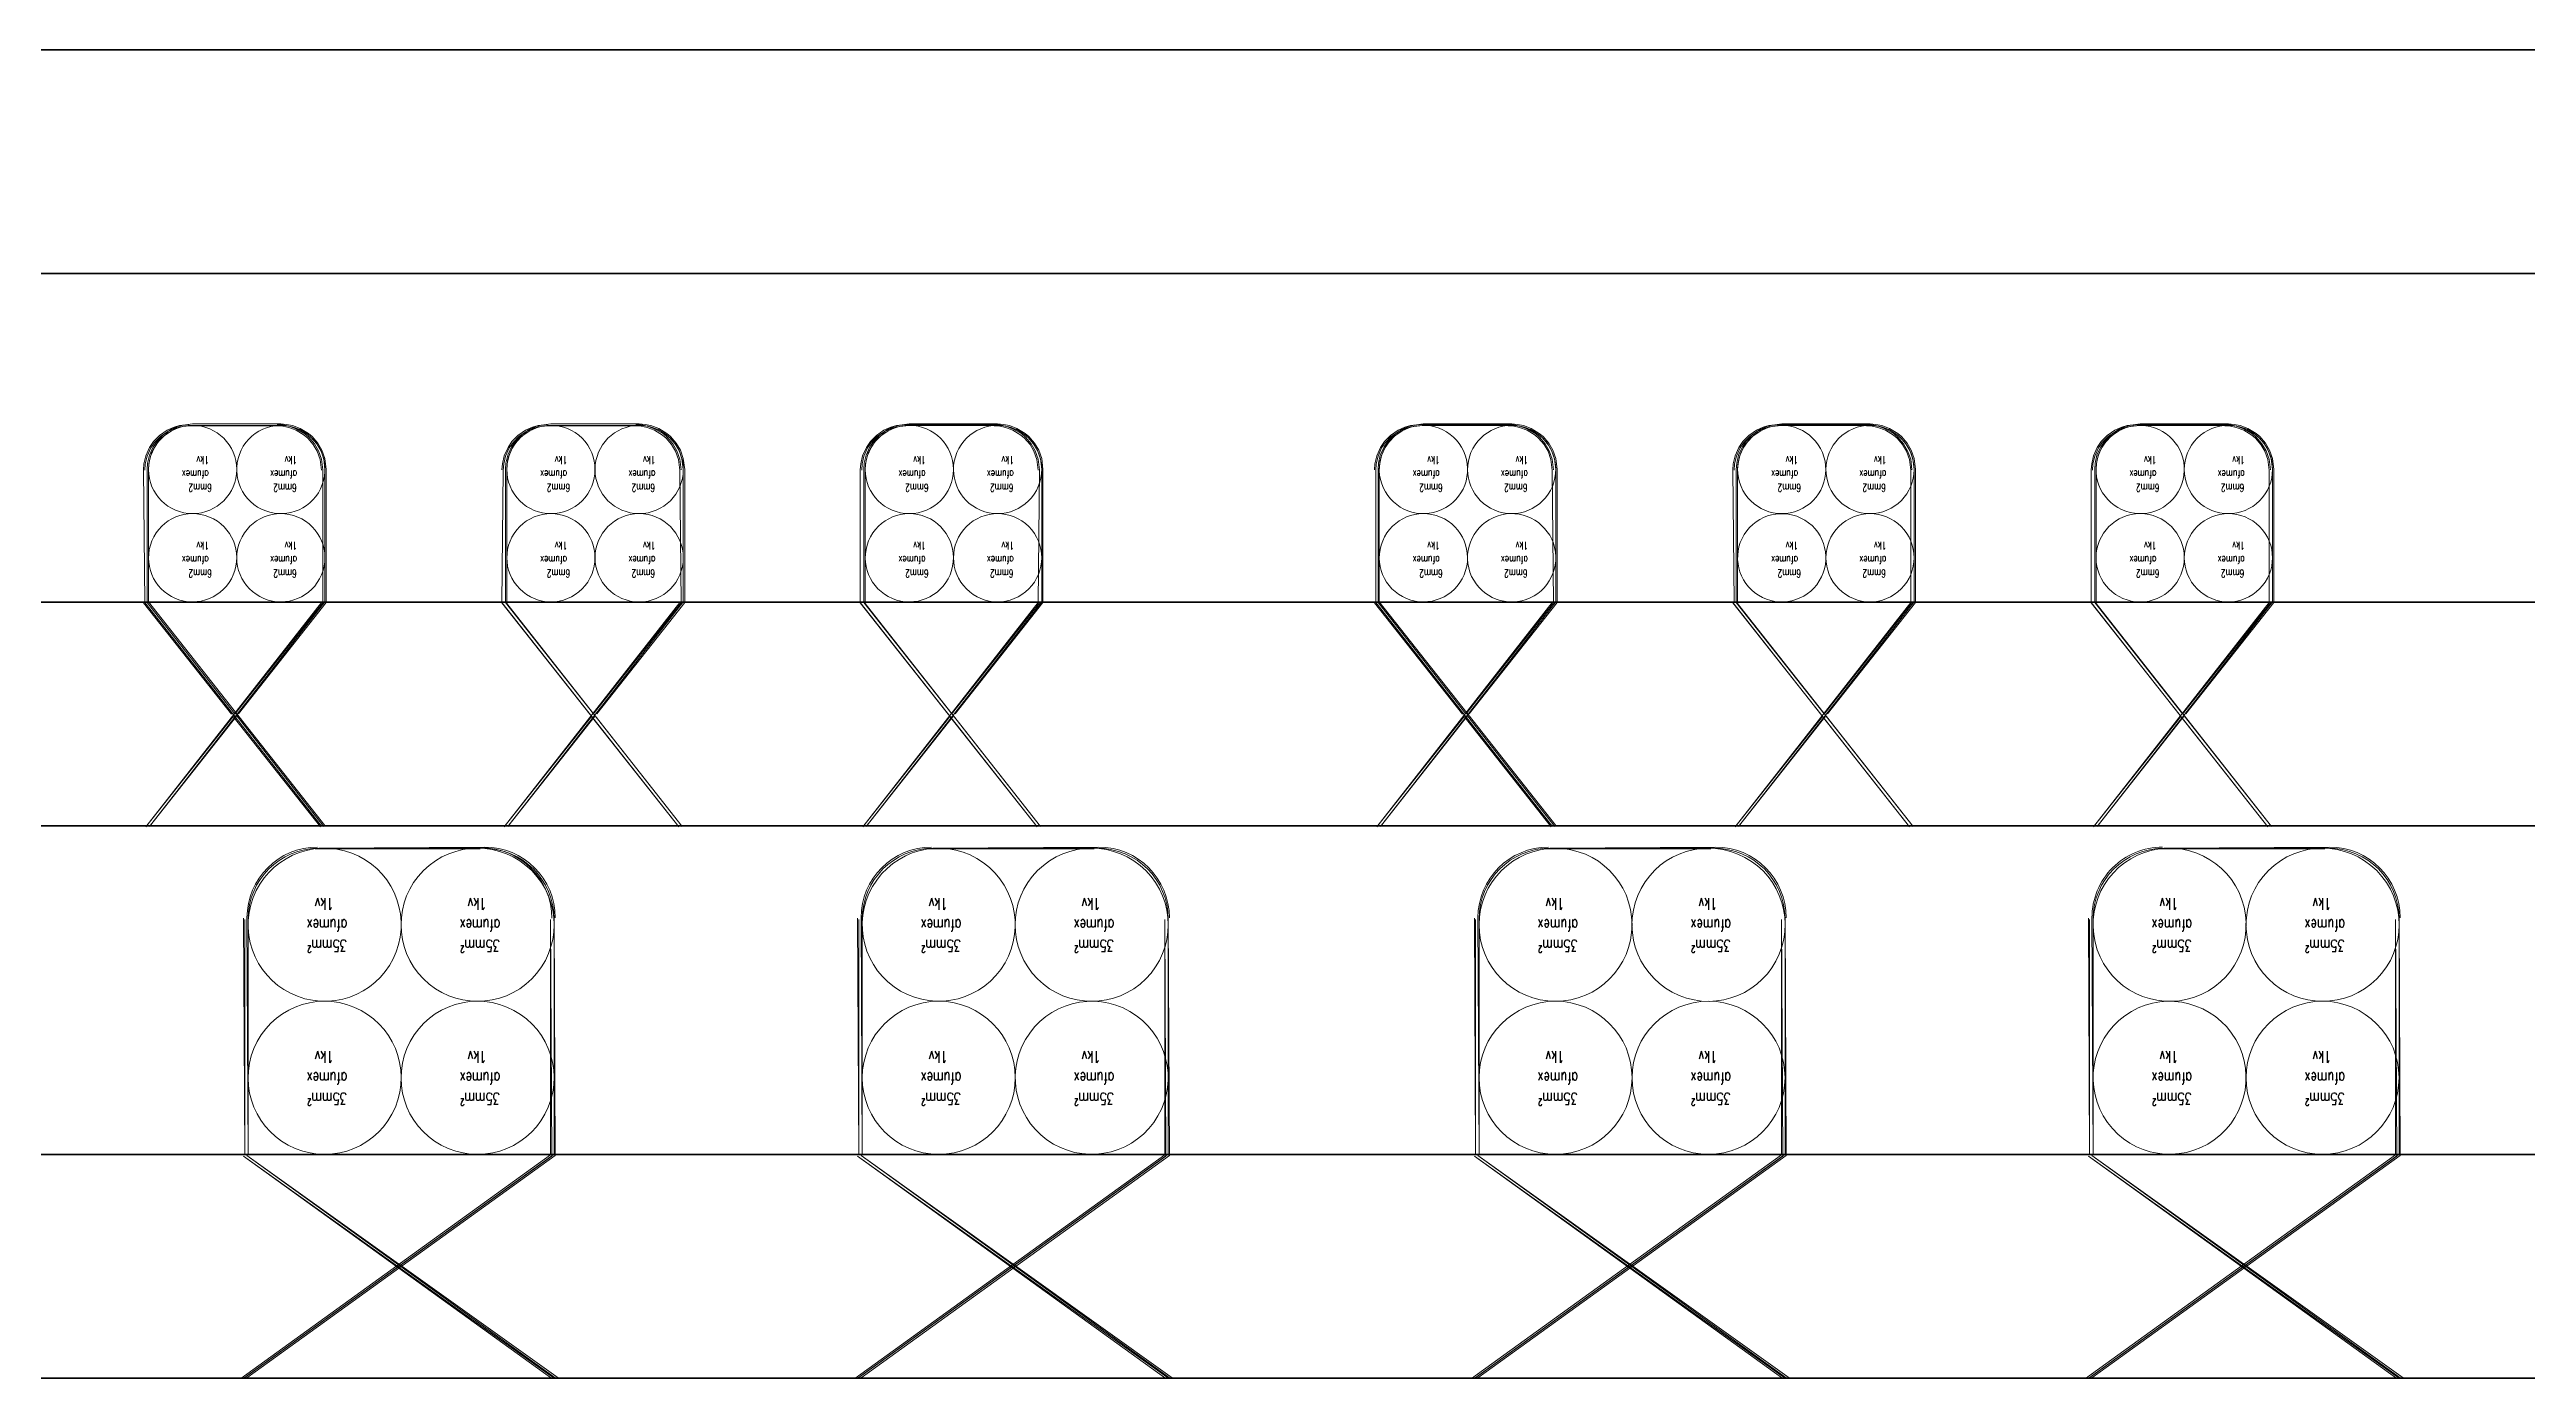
# Model space of a CAD drawing. Extents: x -14.2 to 52.3, y 2.5 to 90.9.
# Drawn here: x 12.5052 to 12.7157, y 17.7569 to 17.8698 of the extents above; entities that cross this region are included whole.
import ezdxf

# ---------------------------------------------------------------- set-up
doc = ezdxf.new("R2010")
doc.units = 0
doc.layers.add('limpo_PINI-PSG-PE-0102-LAZ-R00$0$0-1', color=7, linetype='Continuous', lineweight=5)
doc.layers.add('limpo_PINI-PSG-PE-0102-LAZ-R00$0$PNIN-HID-PL-0009-LAZ-R00_dwg', color=8, linetype='Continuous', lineweight=5)
doc.layers.add('limpo_PINI-PSG-PE-0102-LAZ-R00$0$0-8', color=7, linetype='Continuous', lineweight=5, true_color=0x999999)
doc.layers.add('limpo_PINI-PSG-PE-0102-LAZ-R00$0$XR_ARQT', color=7, linetype='Continuous')
doc.layers.add('XR_ARQT', color=7, linetype='Continuous')
doc.styles.add('limpo_PINI-PSG-PE-0102-LAZ-R00$0$RomanS_2', font='romans__.ttf', dxfattribs={"width": 0.7, "height": 0.001})
doc.styles.add('limpo_PINI-PSG-PE-0102-LAZ-R00$0$RomanS_5', font='romans__.ttf', dxfattribs={"width": 0.7, "height": 0.000663717})

# ---------------------------------------------------------------- blocks, each defined once
blk = doc.blocks.new('limpo_PINI-PSG-PE-0102-LAZ-R00$0$LAZ GERAL - PNE_dwg-25011385-009 - PRE - PAV_ LAZER - GERAL')
at = {"layer": 'limpo_PINI-PSG-PE-0102-LAZ-R00$0$0-8'}
for p, q in [((-8.78, -6.96066), (-9.8293, -6.96066)), ((-8.78, -7.00759), (-9.8293, -7.00759)), ((-8.78, -7.05452), (-9.8293, -7.05452)), ((-9.07896, -7.05452), (-9.07896, -7.05402)), ((-9.02677, -7.05452), (-9.02677, -7.05402)), ((-8.97435, -7.05452), (-8.97435, -7.05402)), ((-8.92217, -7.05452), (-8.92217, -7.05402))]:
    blk.add_line(p, q, dxfattribs=at)
at = {"layer": 'limpo_PINI-PSG-PE-0102-LAZ-R00$0$0-8', "flags": 128}
for points in [[(-9.8293, -6.96066), (-9.8293, -6.97966), (-8.78, -6.97966)], [(-9.10589, -7.01709), (-9.09842, -7.00763), (-9.09842, -7.00384), (-9.09842, -6.99633), (-9.09853, -6.99542), (-9.09879, -6.9947), (-9.09913, -6.9941), (-9.09961, -6.99355), (-9.09993, -6.99327), (-9.10063, -6.99285), (-9.10128, -6.99261), (-9.10179, -6.99251), (-9.10228, -6.99247), (-9.10979, -6.99247), (-9.11058, -6.99256), (-9.11106, -6.99269), (-9.11164, -6.99295), (-9.11229, -6.99339), (-9.1128, -6.99392), (-9.11313, -6.99441), (-9.11345, -6.99512), (-9.11361, -6.9958), (-9.11365, -6.99633), (-9.11365, -7.00384), (-9.11365, -7.00763), (-9.10618, -7.01709)], [(-9.09853, -7.02659), (-9.11353, -7.00759), (-9.11353, -7.00384), (-9.11353, -6.99634), (-9.1135, -6.99582), (-9.11334, -6.99516), (-9.11303, -6.99446), (-9.11271, -6.99399), (-9.11221, -6.99348), (-9.11158, -6.99305), (-9.11102, -6.9928), (-9.11056, -6.99267), (-9.10978, -6.99259), (-9.10228, -6.99259), (-9.1018, -6.99262), (-9.10131, -6.99272), (-9.10068, -6.99295), (-9.1, -6.99337), (-9.09969, -6.99363), (-9.09922, -6.99417), (-9.09889, -6.99474), (-9.09864, -6.99544), (-9.09853, -6.99634), (-9.09853, -7.00384), (-9.09853, -7.00759), (-9.11344, -7.02666), (-9.10603, -7.01727), (-9.09862, -7.02666)], [(-9.08308, -7.00759), (-9.08308, -7.00384), (-9.08308, -6.99634), (-9.08304, -6.99582), (-9.08289, -6.99516), (-9.08258, -6.99446), (-9.08225, -6.99399), (-9.08176, -6.99348), (-9.08113, -6.99305), (-9.08056, -6.9928), (-9.0801, -6.99267), (-9.07933, -6.99259), (-9.07183, -6.99259), (-9.07135, -6.99262), (-9.07086, -6.99272), (-9.07022, -6.99295), (-9.06954, -6.99337), (-9.06924, -6.99363), (-9.06877, -6.99417), (-9.06843, -6.99474), (-9.06819, -6.99544), (-9.06808, -6.99634), (-9.06808, -7.00384), (-9.06808, -7.00759), (-9.08299, -7.02666), (-9.07558, -7.01727), (-9.06817, -7.02666), (-9.08319, -7.00759), (-9.09842, -7.00759), (-9.09842, -7.00709)], [(-9.07543, -7.01709), (-9.06796, -7.00763), (-9.06796, -7.00384), (-9.06796, -6.99633), (-9.06808, -6.99542), (-9.06833, -6.9947), (-9.06868, -6.9941), (-9.06916, -6.99355), (-9.06947, -6.99327), (-9.07017, -6.99285), (-9.07083, -6.99261), (-9.07133, -6.99251), (-9.07182, -6.99247), (-9.07933, -6.99247), (-9.08012, -6.99256), (-9.0806, -6.99269), (-9.08118, -6.99295), (-9.08183, -6.99339), (-9.08234, -6.99392), (-9.08268, -6.99441), (-9.083, -6.99512), (-9.08315, -6.9958), (-9.08319, -6.99633), (-9.08319, -7.00384), (-9.08319, -7.00763), (-9.07572, -7.01709)], [(-9.05262, -7.00759), (-9.05262, -7.00384), (-9.05262, -6.99634), (-9.05259, -6.99582), (-9.05243, -6.99516), (-9.05212, -6.99446), (-9.0518, -6.99399), (-9.0513, -6.99348), (-9.05067, -6.99305), (-9.05011, -6.9928), (-9.04965, -6.99267), (-9.04887, -6.99259), (-9.04137, -6.99259), (-9.04089, -6.99262), (-9.0404, -6.99272), (-9.03977, -6.99295), (-9.03908, -6.99337), (-9.03878, -6.99363), (-9.03831, -6.99417), (-9.03798, -6.99474), (-9.03773, -6.99544), (-9.03762, -6.99634), (-9.03762, -7.00384), (-9.03762, -7.00759), (-9.05253, -7.02666), (-9.04512, -7.01727), (-9.03771, -7.02666), (-9.05274, -7.00759), (-9.06796, -7.00759), (-9.06796, -7.00709)], [(-9.04498, -7.01709), (-9.03751, -7.00763), (-9.03751, -7.00384), (-9.03751, -6.99633), (-9.03762, -6.99542), (-9.03787, -6.9947), (-9.03822, -6.9941), (-9.0387, -6.99355), (-9.03902, -6.99327), (-9.03972, -6.99285), (-9.04037, -6.99261), (-9.04088, -6.99251), (-9.04137, -6.99247), (-9.04888, -6.99247), (-9.04967, -6.99256), (-9.05015, -6.99269), (-9.05073, -6.99295), (-9.05137, -6.99339), (-9.05188, -6.99392), (-9.05222, -6.99441), (-9.05254, -6.99512), (-9.0527, -6.9958), (-9.05274, -6.99633), (-9.05274, -7.00384), (-9.05274, -7.00763), (-9.04527, -7.01709)], [(-9.00129, -7.01709), (-8.99382, -7.00763), (-8.99382, -7.00384), (-8.99382, -6.99633), (-8.99393, -6.99542), (-8.99418, -6.9947), (-8.99453, -6.9941), (-8.99501, -6.99355), (-8.99533, -6.99327), (-8.99603, -6.99285), (-8.99668, -6.99261), (-8.99719, -6.99251), (-8.99768, -6.99247), (-9.00519, -6.99247), (-9.00598, -6.99256), (-9.00646, -6.99269), (-9.00703, -6.99295), (-9.00768, -6.99339), (-9.00819, -6.99392), (-9.00853, -6.99441), (-9.00885, -6.99512), (-9.00901, -6.9958), (-9.00904, -6.99633), (-9.00904, -7.00384), (-9.00904, -7.00763), (-9.00158, -7.01709)], [(-8.99393, -7.02659), (-9.00893, -7.00759), (-9.00893, -7.00384), (-9.00893, -6.99634), (-9.00889, -6.99582), (-9.00874, -6.99516), (-9.00843, -6.99446), (-9.0081, -6.99399), (-9.00761, -6.99348), (-9.00698, -6.99305), (-9.00642, -6.9928), (-9.00596, -6.99267), (-9.00518, -6.99259), (-8.99768, -6.99259), (-8.9972, -6.99262), (-8.99671, -6.99272), (-8.99607, -6.99295), (-8.99539, -6.99337), (-8.99509, -6.99363), (-8.99462, -6.99417), (-8.99429, -6.99474), (-8.99404, -6.99544), (-8.99393, -6.99634), (-8.99393, -7.00384), (-8.99393, -7.00759), (-9.00884, -7.02666), (-9.00143, -7.01727), (-8.99402, -7.02666)], [(-8.97848, -7.00759), (-8.97848, -7.00384), (-8.97848, -6.99634), (-8.97844, -6.99582), (-8.97829, -6.99516), (-8.97797, -6.99446), (-8.97765, -6.99399), (-8.97715, -6.99348), (-8.97652, -6.99305), (-8.97596, -6.9928), (-8.9755, -6.99267), (-8.97473, -6.99259), (-8.96723, -6.99259), (-8.96675, -6.99262), (-8.96626, -6.99272), (-8.96562, -6.99295), (-8.96494, -6.99337), (-8.96463, -6.99363), (-8.96417, -6.99417), (-8.96383, -6.99474), (-8.96358, -6.99544), (-8.96348, -6.99634), (-8.96348, -7.00384), (-8.96348, -7.00759), (-8.97839, -7.02666), (-8.97098, -7.01727), (-8.96356, -7.02666), (-8.97859, -7.00759), (-8.99382, -7.00759), (-8.99382, -7.00709)], [(-8.97083, -7.01709), (-8.96336, -7.00763), (-8.96336, -7.00384), (-8.96336, -6.99633), (-8.96347, -6.99542), (-8.96373, -6.9947), (-8.96407, -6.9941), (-8.96455, -6.99355), (-8.96487, -6.99327), (-8.96557, -6.99285), (-8.96623, -6.99261), (-8.96673, -6.99251), (-8.96722, -6.99247), (-8.97473, -6.99247), (-8.97552, -6.99256), (-8.976, -6.99269), (-8.97658, -6.99295), (-8.97723, -6.99339), (-8.97774, -6.99392), (-8.97807, -6.99441), (-8.97839, -6.99512), (-8.97855, -6.9958), (-8.97859, -6.99633), (-8.97859, -7.00384), (-8.97859, -7.00763), (-8.97112, -7.01709)], [(-8.94802, -7.00759), (-8.94802, -7.00384), (-8.94802, -6.99634), (-8.94798, -6.99582), (-8.94783, -6.99516), (-8.94752, -6.99446), (-8.94719, -6.99399), (-8.9467, -6.99348), (-8.94607, -6.99305), (-8.94551, -6.9928), (-8.94504, -6.99267), (-8.94427, -6.99259), (-8.93677, -6.99259), (-8.93629, -6.99262), (-8.9358, -6.99272), (-8.93516, -6.99295), (-8.93448, -6.99337), (-8.93418, -6.99363), (-8.93371, -6.99417), (-8.93338, -6.99474), (-8.93313, -6.99544), (-8.93302, -6.99634), (-8.93302, -7.00384), (-8.93302, -7.00759), (-8.94793, -7.02666), (-8.94052, -7.01727), (-8.93311, -7.02666), (-8.94813, -7.00759), (-8.96336, -7.00759), (-8.96336, -7.00709)], [(-8.94038, -7.01709), (-8.93291, -7.00763), (-8.93291, -7.00384), (-8.93291, -6.99633), (-8.93302, -6.99542), (-8.93327, -6.9947), (-8.93362, -6.9941), (-8.9341, -6.99355), (-8.93441, -6.99327), (-8.93511, -6.99285), (-8.93577, -6.99261), (-8.93628, -6.99251), (-8.93677, -6.99247), (-8.94428, -6.99247), (-8.94507, -6.99256), (-8.94554, -6.99269), (-8.94612, -6.99295), (-8.94677, -6.99339), (-8.94728, -6.99392), (-8.94762, -6.99441), (-8.94794, -6.99512), (-8.9481, -6.9958), (-8.94813, -6.99633), (-8.94813, -7.00384), (-8.94813, -7.00763), (-8.94066, -7.01709)], [(-9.8293, -7.00759), (-9.8293, -7.02659), (-8.78, -7.02659)], [(-9.08496, -7.02842), (-9.09906, -7.02852), (-9.08506, -7.02852)], [(-9.03277, -7.02842), (-9.04687, -7.02852), (-9.03287, -7.02852)], [(-8.98035, -7.02842), (-8.99445, -7.02852), (-8.98045, -7.02852)], [(-8.92817, -7.02842), (-8.94227, -7.02852), (-8.92827, -7.02852)], [(-9.10516, -7.07352), (-9.07896, -7.05462), (-9.07906, -7.03452), (-9.07906, -7.05452), (-9.10539, -7.07352)], [(-9.10516, -7.03442), (-9.10506, -7.05452), (-9.10506, -7.03452)], [(-9.05297, -7.07352), (-9.02677, -7.05462), (-9.02687, -7.03452), (-9.02687, -7.05452), (-9.05321, -7.07352)], [(-9.05297, -7.03442), (-9.05287, -7.05452), (-9.05287, -7.03452)], [(-9.00055, -7.07352), (-8.97435, -7.05462), (-8.97445, -7.03452), (-8.97445, -7.05452), (-9.00079, -7.07352)], [(-9.00055, -7.03442), (-9.00045, -7.05452), (-9.00045, -7.03452)], [(-8.94837, -7.07352), (-8.92217, -7.05462), (-8.92227, -7.03452), (-8.92227, -7.05452), (-8.94861, -7.07352)], [(-8.94837, -7.03442), (-8.94827, -7.05452), (-8.94827, -7.03452)], [(-9.8293, -7.05452), (-9.8293, -7.07352), (-8.78, -7.07352)], [(-9.07896, -7.07352), (-9.10516, -7.05462), (-9.07872, -7.07352)], [(-9.02677, -7.07352), (-9.05297, -7.05462), (-9.02653, -7.07352)], [(-8.97435, -7.07352), (-9.00055, -7.05462), (-8.97411, -7.07352)], [(-8.92217, -7.07352), (-8.94837, -7.05462), (-8.92193, -7.07352)]]:
    blk.add_lwpolyline(points, dxfattribs=at)
at = {"layer": 'limpo_PINI-PSG-PE-0102-LAZ-R00$0$0-8'}
for centre in [(-8.99395, -7.04802), (-8.98095, -7.04802)]:
    blk.add_circle(centre, 0.0065, dxfattribs=at)
blk.add_arc((-9.08496, -7.03442), 0.006, 0, 90, dxfattribs=at)
for centre, major_axis, ratio in [((-9.10978, -6.99634), (0, 0.00375), 1), ((-9.10228, -6.99634), (0.00197, 0.00319), 0.999999), ((-9.07933, -6.99634), (0.00265, 0.00265), 1), ((-9.07183, -6.99634), (-0.00375, 0), 1), ((-9.04887, -6.99634), (0, 0.00375), 1), ((-9.04137, -6.99634), (-0.00346, 0.00144), 0.999999), ((-9.00518, -6.99634), (-0.00086, 0.00365), 0.999999), ((-8.99768, -6.99634), (-0.00346, 0.00144), 1), ((-8.97473, -6.99634), (-0.00144, 0.00346), 1), ((-8.96723, -6.99634), (-0.00144, 0.00346), 1), ((-8.94427, -6.99634), (-0.00365, 0.00086), 0.999999), ((-8.93677, -6.99634), (-0.00265, 0.00265), 0.999999), ((-9.10978, -7.00384), (0.00144, 0.00346), 1), ((-9.10228, -7.00384), (0.00144, 0.00346), 0.999999), ((-9.07933, -7.00384), (-0.00265, 0.00265), 0.999999), ((-9.07183, -7.00384), (0.00375, 0), 0.999999), ((-9.04887, -7.00384), (-0.00346, 0.00144), 0.999999), ((-9.04137, -7.00384), (-0.00265, 0.00265), 0.999999), ((-9.00518, -7.00384), (0.00144, 0.00346), 0.999999), ((-8.99768, -7.00384), (0.00365, 0.00086), 0.999999), ((-8.97473, -7.00384), (0.00197, 0.00319), 0.999999), ((-8.96723, -7.00384), (0.00265, 0.00265), 1), ((-8.94427, -7.00384), (0, 0.00375), 0.999999), ((-8.93677, -7.00384), (-0.00265, 0.00265), 1), ((-9.09856, -7.03502), (-0.00642, 0.00104), 0.999999), ((-9.08556, -7.03502), (0.0046, 0.0046), 1), ((-9.04637, -7.03502), (-0.00527, 0.0038), 0.999999), ((-9.03337, -7.03502), (0.0046, 0.0046), 1), ((-8.98095, -7.03502), (-0.00601, 0.00249), 1), ((-8.94177, -7.03502), (0.00633, 0.00149), 1), ((-8.92877, -7.03502), (0.0046, 0.0046), 1), ((-8.99395, -7.03502), (0.0065, 0), 1), ((-9.09856, -7.04802), (0.00249, 0.00601), 1), ((-9.08556, -7.04802), (-0.00601, 0.00249), 1), ((-9.03337, -7.04802), (-0.00527, 0.0038), 0.999999), ((-8.94177, -7.04802), (0.00527, 0.0038), 0.999999), ((-9.04637, -7.04802), (0, 0.0065), 1), ((-8.92877, -7.04802), (0.0065, 0), 1)]:
    blk.add_ellipse(centre, major_axis=major_axis, ratio=ratio, dxfattribs=at)
for centre, major_axis, ratio, start_param, end_param in [((-9.09916, -7.03442), (-0.00574, 0.00174), 0.999999, 5.006391, 6.577187), ((-9.04697, -7.03442), (-0.00138, 0.00584), 1, 6.051359, 7.622155), ((-9.03277, -7.03442), (0.006, 0), 1, 0, 1.570796), ((-8.99455, -7.03442), (-0.00424, 0.00424), 0.999999, 5.497785, 7.068581), ((-8.98035, -7.03442), (0, 0.006), 1, 4.712389, 6.283185), ((-8.94237, -7.03442), (-0.00424, 0.00424), 1, 5.497779, 7.068576), ((-8.92817, -7.03442), (0.006, 0), 1, 0, 1.570796), ((-9.09906, -7.03452), (0.00554, 0.0023), 0.999999, 1.178097, 2.748893), ((-9.08506, -7.03452), (-0.0023, 0.00554), 1, 4.319692, 5.890488), ((-9.04687, -7.03452), (-0.0023, 0.00554), 0.999999, 5.890485, 7.461281), ((-9.03287, -7.03452), (0, 0.006), 1, 4.712389, 6.283185), ((-8.99445, -7.03452), (-0.00351, 0.00487), 0.999999, 5.658662, 7.229458), ((-8.98045, -7.03452), (-0.00529, 0.00283), 0.999999, 3.632992, 5.203788), ((-8.94227, -7.03452), (0.00424, 0.00424), 1, 0.785398, 2.356194), ((-8.92827, -7.03452), (-0.00351, 0.00487), 0.999999, 4.087865, 5.658661)]:
    blk.add_ellipse(centre, major_axis=major_axis, ratio=ratio, start_param=start_param, end_param=end_param, dxfattribs=at)
at = {"layer": 'limpo_PINI-PSG-PE-0102-LAZ-R00$0$0-1', "attachment_point": 1, "rotation": 180, "line_spacing_factor": 0.983083}
for s, insert, char_height, width, style in [('afumex', (-9.1084, -6.99708), 0.000664, 0.0030503, 'limpo_PINI-PSG-PE-0102-LAZ-R00$0$RomanS_5'), ('1kv', (-9.10839, -6.99588), 0.000664, 0.0014159, 'limpo_PINI-PSG-PE-0102-LAZ-R00$0$RomanS_5'), ('afumex', (-9.1009, -6.99708), 0.000664, 0.0030503, 'limpo_PINI-PSG-PE-0102-LAZ-R00$0$RomanS_5'), ('1kv', (-9.10089, -6.99588), 0.000664, 0.0014159, 'limpo_PINI-PSG-PE-0102-LAZ-R00$0$RomanS_5'), ('afumex', (-9.07795, -6.99708), 0.000664, 0.0030503, 'limpo_PINI-PSG-PE-0102-LAZ-R00$0$RomanS_5'), ('1kv', (-9.07794, -6.99588), 0.000664, 0.0014159, 'limpo_PINI-PSG-PE-0102-LAZ-R00$0$RomanS_5'), ('afumex', (-9.07045, -6.99708), 0.000664, 0.0030503, 'limpo_PINI-PSG-PE-0102-LAZ-R00$0$RomanS_5'), ('1kv', (-9.07044, -6.99588), 0.000664, 0.0014159, 'limpo_PINI-PSG-PE-0102-LAZ-R00$0$RomanS_5'), ('afumex', (-9.04749, -6.99708), 0.000664, 0.0030503, 'limpo_PINI-PSG-PE-0102-LAZ-R00$0$RomanS_5'), ('1kv', (-9.04748, -6.99588), 0.000664, 0.0014159, 'limpo_PINI-PSG-PE-0102-LAZ-R00$0$RomanS_5'), ('afumex', (-9.03999, -6.99708), 0.000664, 0.0030503, 'limpo_PINI-PSG-PE-0102-LAZ-R00$0$RomanS_5'), ('1kv', (-9.03998, -6.99588), 0.000664, 0.0014159, 'limpo_PINI-PSG-PE-0102-LAZ-R00$0$RomanS_5'), ('afumex', (-9.0038, -6.99708), 0.000664, 0.0030503, 'limpo_PINI-PSG-PE-0102-LAZ-R00$0$RomanS_5'), ('1kv', (-9.00379, -6.99588), 0.000664, 0.0014159, 'limpo_PINI-PSG-PE-0102-LAZ-R00$0$RomanS_5'), ('afumex', (-8.9963, -6.99708), 0.000664, 0.0030503, 'limpo_PINI-PSG-PE-0102-LAZ-R00$0$RomanS_5'), ('1kv', (-8.99629, -6.99588), 0.000664, 0.0014159, 'limpo_PINI-PSG-PE-0102-LAZ-R00$0$RomanS_5'), ('afumex', (-8.97334, -6.99708), 0.000664, 0.0030503, 'limpo_PINI-PSG-PE-0102-LAZ-R00$0$RomanS_5'), ('1kv', (-8.97333, -6.99588), 0.000664, 0.0014159, 'limpo_PINI-PSG-PE-0102-LAZ-R00$0$RomanS_5'), ('afumex', (-8.96584, -6.99708), 0.000664, 0.0030503, 'limpo_PINI-PSG-PE-0102-LAZ-R00$0$RomanS_5'), ('1kv', (-8.96583, -6.99588), 0.000664, 0.0014159, 'limpo_PINI-PSG-PE-0102-LAZ-R00$0$RomanS_5'), ('afumex', (-8.94289, -6.99708), 0.000664, 0.0030503, 'limpo_PINI-PSG-PE-0102-LAZ-R00$0$RomanS_5'), ('1kv', (-8.94288, -6.99588), 0.000664, 0.0014159, 'limpo_PINI-PSG-PE-0102-LAZ-R00$0$RomanS_5'), ('afumex', (-8.93539, -6.99708), 0.000664, 0.0030503, 'limpo_PINI-PSG-PE-0102-LAZ-R00$0$RomanS_5'), ('1kv', (-8.93538, -6.99588), 0.000664, 0.0014159, 'limpo_PINI-PSG-PE-0102-LAZ-R00$0$RomanS_5'), ('6mm2', (-9.10814, -6.99823), 0.000664, 0.0026538, 'limpo_PINI-PSG-PE-0102-LAZ-R00$0$RomanS_5'), ('6mm2', (-9.10093, -6.99823), 0.000664, 0.0026538, 'limpo_PINI-PSG-PE-0102-LAZ-R00$0$RomanS_5'), ('6mm2', (-9.07769, -6.99823), 0.000664, 0.0026538, 'limpo_PINI-PSG-PE-0102-LAZ-R00$0$RomanS_5'), ('6mm2', (-9.07048, -6.99823), 0.000664, 0.0026538, 'limpo_PINI-PSG-PE-0102-LAZ-R00$0$RomanS_5'), ('6mm2', (-9.04723, -6.99823), 0.000664, 0.0026538, 'limpo_PINI-PSG-PE-0102-LAZ-R00$0$RomanS_5'), ('6mm2', (-9.04002, -6.99823), 0.000664, 0.0026538, 'limpo_PINI-PSG-PE-0102-LAZ-R00$0$RomanS_5'), ('6mm2', (-9.00354, -6.99823), 0.000664, 0.0026538, 'limpo_PINI-PSG-PE-0102-LAZ-R00$0$RomanS_5'), ('6mm2', (-8.99633, -6.99823), 0.000664, 0.0026538, 'limpo_PINI-PSG-PE-0102-LAZ-R00$0$RomanS_5'), ('6mm2', (-8.97309, -6.99823), 0.000664, 0.0026538, 'limpo_PINI-PSG-PE-0102-LAZ-R00$0$RomanS_5'), ('6mm2', (-8.96588, -6.99823), 0.000664, 0.0026538, 'limpo_PINI-PSG-PE-0102-LAZ-R00$0$RomanS_5'), ('6mm2', (-8.94263, -6.99823), 0.000664, 0.0026538, 'limpo_PINI-PSG-PE-0102-LAZ-R00$0$RomanS_5'), ('6mm2', (-8.93542, -6.99823), 0.000664, 0.0026538, 'limpo_PINI-PSG-PE-0102-LAZ-R00$0$RomanS_5'), ('1kv', (-9.10839, -7.00315), 0.000664, 0.0014159, 'limpo_PINI-PSG-PE-0102-LAZ-R00$0$RomanS_5'), ('1kv', (-9.10089, -7.00315), 0.000664, 0.0014159, 'limpo_PINI-PSG-PE-0102-LAZ-R00$0$RomanS_5'), ('1kv', (-9.07794, -7.00315), 0.000664, 0.0014159, 'limpo_PINI-PSG-PE-0102-LAZ-R00$0$RomanS_5'), ('1kv', (-9.07044, -7.00315), 0.000664, 0.0014159, 'limpo_PINI-PSG-PE-0102-LAZ-R00$0$RomanS_5'), ('1kv', (-9.04748, -7.00315), 0.000664, 0.0014159, 'limpo_PINI-PSG-PE-0102-LAZ-R00$0$RomanS_5'), ('1kv', (-9.03998, -7.00315), 0.000664, 0.0014159, 'limpo_PINI-PSG-PE-0102-LAZ-R00$0$RomanS_5'), ('1kv', (-9.00379, -7.00315), 0.000664, 0.0014159, 'limpo_PINI-PSG-PE-0102-LAZ-R00$0$RomanS_5'), ('1kv', (-8.99629, -7.00315), 0.000664, 0.0014159, 'limpo_PINI-PSG-PE-0102-LAZ-R00$0$RomanS_5'), ('1kv', (-8.97333, -7.00315), 0.000664, 0.0014159, 'limpo_PINI-PSG-PE-0102-LAZ-R00$0$RomanS_5'), ('1kv', (-8.96583, -7.00315), 0.000664, 0.0014159, 'limpo_PINI-PSG-PE-0102-LAZ-R00$0$RomanS_5'), ('1kv', (-8.94288, -7.00315), 0.000664, 0.0014159, 'limpo_PINI-PSG-PE-0102-LAZ-R00$0$RomanS_5'), ('1kv', (-8.93538, -7.00315), 0.000664, 0.0014159, 'limpo_PINI-PSG-PE-0102-LAZ-R00$0$RomanS_5'), ('afumex', (-9.1084, -7.00436), 0.000664, 0.0030503, 'limpo_PINI-PSG-PE-0102-LAZ-R00$0$RomanS_5'), ('6mm2', (-9.10814, -7.00551), 0.000664, 0.0026538, 'limpo_PINI-PSG-PE-0102-LAZ-R00$0$RomanS_5'), ('afumex', (-9.1009, -7.00436), 0.000664, 0.0030503, 'limpo_PINI-PSG-PE-0102-LAZ-R00$0$RomanS_5'), ('6mm2', (-9.10093, -7.00551), 0.000664, 0.0026538, 'limpo_PINI-PSG-PE-0102-LAZ-R00$0$RomanS_5'), ('afumex', (-9.07795, -7.00436), 0.000664, 0.0030503, 'limpo_PINI-PSG-PE-0102-LAZ-R00$0$RomanS_5'), ('6mm2', (-9.07769, -7.00551), 0.000664, 0.0026538, 'limpo_PINI-PSG-PE-0102-LAZ-R00$0$RomanS_5'), ('afumex', (-9.07045, -7.00436), 0.000664, 0.0030503, 'limpo_PINI-PSG-PE-0102-LAZ-R00$0$RomanS_5'), ('6mm2', (-9.07048, -7.00551), 0.000664, 0.0026538, 'limpo_PINI-PSG-PE-0102-LAZ-R00$0$RomanS_5'), ('afumex', (-9.04749, -7.00436), 0.000664, 0.0030503, 'limpo_PINI-PSG-PE-0102-LAZ-R00$0$RomanS_5'), ('6mm2', (-9.04723, -7.00551), 0.000664, 0.0026538, 'limpo_PINI-PSG-PE-0102-LAZ-R00$0$RomanS_5'), ('afumex', (-9.03999, -7.00436), 0.000664, 0.0030503, 'limpo_PINI-PSG-PE-0102-LAZ-R00$0$RomanS_5'), ('6mm2', (-9.04002, -7.00551), 0.000664, 0.0026538, 'limpo_PINI-PSG-PE-0102-LAZ-R00$0$RomanS_5'), ('afumex', (-9.0038, -7.00436), 0.000664, 0.0030503, 'limpo_PINI-PSG-PE-0102-LAZ-R00$0$RomanS_5'), ('6mm2', (-9.00354, -7.00551), 0.000664, 0.0026538, 'limpo_PINI-PSG-PE-0102-LAZ-R00$0$RomanS_5'), ('afumex', (-8.9963, -7.00436), 0.000664, 0.0030503, 'limpo_PINI-PSG-PE-0102-LAZ-R00$0$RomanS_5'), ('6mm2', (-8.99633, -7.00551), 0.000664, 0.0026538, 'limpo_PINI-PSG-PE-0102-LAZ-R00$0$RomanS_5'), ('afumex', (-8.97334, -7.00436), 0.000664, 0.0030503, 'limpo_PINI-PSG-PE-0102-LAZ-R00$0$RomanS_5'), ('6mm2', (-8.97309, -7.00551), 0.000664, 0.0026538, 'limpo_PINI-PSG-PE-0102-LAZ-R00$0$RomanS_5'), ('afumex', (-8.96584, -7.00436), 0.000664, 0.0030503, 'limpo_PINI-PSG-PE-0102-LAZ-R00$0$RomanS_5'), ('6mm2', (-8.96588, -7.00551), 0.000664, 0.0026538, 'limpo_PINI-PSG-PE-0102-LAZ-R00$0$RomanS_5'), ('afumex', (-8.94289, -7.00436), 0.000664, 0.0030503, 'limpo_PINI-PSG-PE-0102-LAZ-R00$0$RomanS_5'), ('6mm2', (-8.94263, -7.00551), 0.000664, 0.0026538, 'limpo_PINI-PSG-PE-0102-LAZ-R00$0$RomanS_5'), ('afumex', (-8.93539, -7.00436), 0.000664, 0.0030503, 'limpo_PINI-PSG-PE-0102-LAZ-R00$0$RomanS_5'), ('6mm2', (-8.93542, -7.00551), 0.000664, 0.0026538, 'limpo_PINI-PSG-PE-0102-LAZ-R00$0$RomanS_5'), ('afumex', (-9.09662, -7.03557), 0.001, 0.0045957, 'limpo_PINI-PSG-PE-0102-LAZ-R00$0$RomanS_2'), ('1kv', (-9.0978, -7.03375), 0.001, 0.0021333, 'limpo_PINI-PSG-PE-0102-LAZ-R00$0$RomanS_2'), ('afumex', (-9.08362, -7.03557), 0.001, 0.0045957, 'limpo_PINI-PSG-PE-0102-LAZ-R00$0$RomanS_2'), ('1kv', (-9.0848, -7.03375), 0.001, 0.0021333, 'limpo_PINI-PSG-PE-0102-LAZ-R00$0$RomanS_2'), ('afumex', (-9.04444, -7.03557), 0.001, 0.0045957, 'limpo_PINI-PSG-PE-0102-LAZ-R00$0$RomanS_2'), ('1kv', (-9.04562, -7.03375), 0.001, 0.0021333, 'limpo_PINI-PSG-PE-0102-LAZ-R00$0$RomanS_2'), ('afumex', (-9.03144, -7.03557), 0.001, 0.0045957, 'limpo_PINI-PSG-PE-0102-LAZ-R00$0$RomanS_2'), ('1kv', (-9.03262, -7.03375), 0.001, 0.0021333, 'limpo_PINI-PSG-PE-0102-LAZ-R00$0$RomanS_2'), ('afumex', (-8.99202, -7.03557), 0.001, 0.0045957, 'limpo_PINI-PSG-PE-0102-LAZ-R00$0$RomanS_2'), ('1kv', (-8.9932, -7.03375), 0.001, 0.0021333, 'limpo_PINI-PSG-PE-0102-LAZ-R00$0$RomanS_2'), ('afumex', (-8.97902, -7.03557), 0.001, 0.0045957, 'limpo_PINI-PSG-PE-0102-LAZ-R00$0$RomanS_2'), ('1kv', (-8.9802, -7.03375), 0.001, 0.0021333, 'limpo_PINI-PSG-PE-0102-LAZ-R00$0$RomanS_2'), ('afumex', (-8.93984, -7.03557), 0.001, 0.0045957, 'limpo_PINI-PSG-PE-0102-LAZ-R00$0$RomanS_2'), ('1kv', (-8.94102, -7.03375), 0.001, 0.0021333, 'limpo_PINI-PSG-PE-0102-LAZ-R00$0$RomanS_2'), ('afumex', (-8.92684, -7.03557), 0.001, 0.0045957, 'limpo_PINI-PSG-PE-0102-LAZ-R00$0$RomanS_2'), ('1kv', (-8.92802, -7.03375), 0.001, 0.0021333, 'limpo_PINI-PSG-PE-0102-LAZ-R00$0$RomanS_2'), ('35mm²', (-9.09667, -7.03729), 0.001, 0.0044251, 'limpo_PINI-PSG-PE-0102-LAZ-R00$0$RomanS_2'), ('35mm²', (-9.08367, -7.03729), 0.001, 0.0044251, 'limpo_PINI-PSG-PE-0102-LAZ-R00$0$RomanS_2'), ('35mm²', (-9.04449, -7.03729), 0.001, 0.0044251, 'limpo_PINI-PSG-PE-0102-LAZ-R00$0$RomanS_2'), ('35mm²', (-9.03149, -7.03729), 0.001, 0.0044251, 'limpo_PINI-PSG-PE-0102-LAZ-R00$0$RomanS_2'), ('35mm²', (-8.99207, -7.03729), 0.001, 0.0044251, 'limpo_PINI-PSG-PE-0102-LAZ-R00$0$RomanS_2'), ('35mm²', (-8.97907, -7.03729), 0.001, 0.0044251, 'limpo_PINI-PSG-PE-0102-LAZ-R00$0$RomanS_2'), ('35mm²', (-8.93989, -7.03729), 0.001, 0.0044251, 'limpo_PINI-PSG-PE-0102-LAZ-R00$0$RomanS_2'), ('35mm²', (-8.92689, -7.03729), 0.001, 0.0044251, 'limpo_PINI-PSG-PE-0102-LAZ-R00$0$RomanS_2'), ('1kv', (-9.0978, -7.04675), 0.001, 0.0021333, 'limpo_PINI-PSG-PE-0102-LAZ-R00$0$RomanS_2'), ('1kv', (-9.0848, -7.04675), 0.001, 0.0021333, 'limpo_PINI-PSG-PE-0102-LAZ-R00$0$RomanS_2'), ('1kv', (-9.04562, -7.04675), 0.001, 0.0021333, 'limpo_PINI-PSG-PE-0102-LAZ-R00$0$RomanS_2'), ('1kv', (-9.03262, -7.04675), 0.001, 0.0021333, 'limpo_PINI-PSG-PE-0102-LAZ-R00$0$RomanS_2'), ('1kv', (-8.9932, -7.04675), 0.001, 0.0021333, 'limpo_PINI-PSG-PE-0102-LAZ-R00$0$RomanS_2'), ('1kv', (-8.9802, -7.04675), 0.001, 0.0021333, 'limpo_PINI-PSG-PE-0102-LAZ-R00$0$RomanS_2'), ('1kv', (-8.94102, -7.04675), 0.001, 0.0021333, 'limpo_PINI-PSG-PE-0102-LAZ-R00$0$RomanS_2'), ('1kv', (-8.92802, -7.04675), 0.001, 0.0021333, 'limpo_PINI-PSG-PE-0102-LAZ-R00$0$RomanS_2'), ('afumex', (-9.09662, -7.04857), 0.001, 0.0045957, 'limpo_PINI-PSG-PE-0102-LAZ-R00$0$RomanS_2'), ('35mm²', (-9.09667, -7.05029), 0.001, 0.0044251, 'limpo_PINI-PSG-PE-0102-LAZ-R00$0$RomanS_2'), ('afumex', (-9.08362, -7.04857), 0.001, 0.0045957, 'limpo_PINI-PSG-PE-0102-LAZ-R00$0$RomanS_2'), ('35mm²', (-9.08367, -7.05029), 0.001, 0.0044251, 'limpo_PINI-PSG-PE-0102-LAZ-R00$0$RomanS_2'), ('afumex', (-9.04444, -7.04857), 0.001, 0.0045957, 'limpo_PINI-PSG-PE-0102-LAZ-R00$0$RomanS_2'), ('35mm²', (-9.04449, -7.05029), 0.001, 0.0044251, 'limpo_PINI-PSG-PE-0102-LAZ-R00$0$RomanS_2'), ('afumex', (-9.03144, -7.04857), 0.001, 0.0045957, 'limpo_PINI-PSG-PE-0102-LAZ-R00$0$RomanS_2'), ('35mm²', (-9.03149, -7.05029), 0.001, 0.0044251, 'limpo_PINI-PSG-PE-0102-LAZ-R00$0$RomanS_2'), ('afumex', (-8.99202, -7.04857), 0.001, 0.0045957, 'limpo_PINI-PSG-PE-0102-LAZ-R00$0$RomanS_2'), ('35mm²', (-8.99207, -7.05029), 0.001, 0.0044251, 'limpo_PINI-PSG-PE-0102-LAZ-R00$0$RomanS_2'), ('afumex', (-8.97902, -7.04857), 0.001, 0.0045957, 'limpo_PINI-PSG-PE-0102-LAZ-R00$0$RomanS_2'), ('35mm²', (-8.97907, -7.05029), 0.001, 0.0044251, 'limpo_PINI-PSG-PE-0102-LAZ-R00$0$RomanS_2'), ('afumex', (-8.93984, -7.04857), 0.001, 0.0045957, 'limpo_PINI-PSG-PE-0102-LAZ-R00$0$RomanS_2'), ('35mm²', (-8.93989, -7.05029), 0.001, 0.0044251, 'limpo_PINI-PSG-PE-0102-LAZ-R00$0$RomanS_2'), ('afumex', (-8.92684, -7.04857), 0.001, 0.0045957, 'limpo_PINI-PSG-PE-0102-LAZ-R00$0$RomanS_2'), ('35mm²', (-8.92689, -7.05029), 0.001, 0.0044251, 'limpo_PINI-PSG-PE-0102-LAZ-R00$0$RomanS_2')]:
    blk.add_mtext(s, dxfattribs=dict(at, insert=insert, char_height=char_height, width=width, style=style))
blk = doc.blocks.new('limpo_PINI-PSG-PE-0102-LAZ-R00$0$PNIN-HID-PL-0009-LAZ-R00_dwg-3604853-5PPE_008_LAZER__P_A_0_09_')
at = {"color": 9, "lineweight": 5}
for p, q in [((22479.55, 12095.41), (21430.24, 12095.41)), ((21430.24, 12076.41), (22479.55, 12076.41)), ((22479.55, 12048.48), (21430.24, 12048.48)), ((22145.89, 12048.44), (22153.36, 12038.98)), ((22214.56, 12038.98), (22222.03, 12048.44)), ((22250.5, 12048.44), (22257.97, 12038.98)), ((22280.95, 12048.44), (22288.42, 12038.98)), ((22288.71, 12038.98), (22296.18, 12048.44)), ((22319.17, 12038.98), (22326.64, 12048.44)), ((21430.24, 12029.48), (22479.55, 12029.48)), ((22479.55, 12001.55), (21430.24, 12001.55)), ((21430.24, 11982.55), (22479.55, 11982.55))]:
    blk.add_line(p, q, dxfattribs=at)
at = {"color": 9, "lineweight": 5, "flags": 128}
for points in [[(22149.75, 12063.6), (22148.96, 12063.51), (22148.48, 12063.38), (22147.9, 12063.12), (22147.26, 12062.68), (22146.75, 12062.15), (22146.41, 12061.66), (22146.09, 12060.95), (22145.93, 12060.27), (22145.89, 12059.74), (22146.01, 12048.48), (22161.01, 12029.48)], [(22153.65, 12038.98), (22161.12, 12048.44), (22161.12, 12059.74), (22161.01, 12060.66), (22160.76, 12061.37), (22160.41, 12061.97), (22159.93, 12062.52), (22159.61, 12062.8), (22158.91, 12063.22), (22158.26, 12063.47), (22157.75, 12063.57), (22157.26, 12063.6)], [(22180.21, 12063.6), (22179.42, 12063.51), (22178.94, 12063.38), (22178.36, 12063.12), (22177.71, 12062.68), (22177.2, 12062.15), (22176.87, 12061.66), (22176.54, 12060.95), (22176.39, 12060.27), (22176.35, 12059.74)], [(22191.58, 12059.74), (22191.47, 12060.66), (22191.21, 12061.37), (22190.86, 12061.97), (22190.39, 12062.52), (22190.07, 12062.8), (22189.37, 12063.22), (22188.71, 12063.47), (22188.21, 12063.57), (22187.72, 12063.6)], [(22214.27, 12038.98), (22206.8, 12048.44), (22206.8, 12059.74), (22206.84, 12060.27), (22207, 12060.95), (22207.32, 12061.66), (22207.66, 12062.15), (22208.17, 12062.68), (22208.81, 12063.12), (22209.39, 12063.38), (22209.87, 12063.51), (22210.66, 12063.6), (22218.17, 12063.6), (22218.66, 12063.57), (22219.17, 12063.47), (22219.82, 12063.22), (22220.52, 12062.8), (22220.84, 12062.52), (22221.32, 12061.97), (22221.67, 12061.37), (22221.92, 12060.66), (22222.03, 12059.74), (22221.92, 12048.48), (22207.01, 12029.41), (22214.42, 12038.8), (22221.83, 12029.41), (22206.8, 12048.48)], [(22265.72, 12059.74), (22265.61, 12060.66), (22265.36, 12061.37), (22265.01, 12061.97), (22264.53, 12062.52), (22264.22, 12062.8), (22263.52, 12063.22), (22262.86, 12063.47), (22262.36, 12063.57), (22261.86, 12063.6), (22254.35, 12063.6), (22253.57, 12063.51), (22253.09, 12063.38), (22252.51, 12063.12), (22251.86, 12062.68), (22251.35, 12062.15), (22251.01, 12061.66), (22250.69, 12060.95), (22250.53, 12060.27), (22250.5, 12059.74)], [(22296.18, 12059.74), (22296.07, 12060.66), (22295.81, 12061.37), (22295.47, 12061.97), (22294.99, 12062.52), (22294.67, 12062.8), (22293.97, 12063.22), (22293.32, 12063.47), (22292.81, 12063.57), (22292.32, 12063.6), (22284.81, 12063.6), (22284.02, 12063.51), (22283.54, 12063.38), (22282.96, 12063.12), (22282.31, 12062.68), (22281.8, 12062.15), (22281.47, 12061.66), (22281.15, 12060.95), (22280.99, 12060.27), (22280.95, 12059.74), (22281.07, 12048.48)], [(22326.64, 12059.74), (22326.52, 12060.66), (22326.27, 12061.37), (22325.92, 12061.97), (22325.44, 12062.52), (22325.13, 12062.8), (22324.43, 12063.22), (22323.77, 12063.47), (22323.27, 12063.57), (22322.78, 12063.6), (22315.27, 12063.6), (22314.48, 12063.51), (22314, 12063.38), (22313.42, 12063.12), (22312.77, 12062.68), (22312.26, 12062.15), (22311.92, 12061.66), (22311.6, 12060.95), (22311.45, 12060.27), (22311.41, 12059.74), (22311.41, 12048.44), (22318.88, 12038.98)], [(22146.01, 12059.73), (22146.04, 12060.25), (22146.2, 12060.91), (22146.51, 12061.61), (22146.83, 12062.08), (22147.33, 12062.59), (22147.96, 12063.02), (22148.52, 12063.27), (22148.98, 12063.4), (22149.76, 12063.48), (22157.26, 12063.48), (22157.74, 12063.45), (22158.23, 12063.36), (22158.86, 12063.12), (22159.55, 12062.7), (22159.85, 12062.44), (22160.32, 12061.9), (22160.65, 12061.33), (22160.9, 12060.63), (22161.01, 12059.73)], [(22184.11, 12038.98), (22191.58, 12048.44), (22191.46, 12059.73), (22191.35, 12060.63), (22191.11, 12061.33), (22190.77, 12061.9), (22190.3, 12062.44), (22190, 12062.7), (22189.32, 12063.12), (22188.68, 12063.36), (22188.19, 12063.45), (22187.71, 12063.48), (22180.21, 12063.48), (22179.44, 12063.4), (22178.98, 12063.27), (22178.41, 12063.02), (22177.79, 12062.59), (22177.29, 12062.08), (22176.97, 12061.61), (22176.65, 12060.91), (22176.5, 12060.25), (22176.46, 12059.73), (22176.35, 12048.44), (22183.82, 12038.98)], [(22206.92, 12059.73), (22206.95, 12060.25), (22207.11, 12060.91), (22207.42, 12061.61), (22207.74, 12062.08), (22208.24, 12062.59), (22208.87, 12063.02), (22209.43, 12063.27), (22209.89, 12063.4), (22210.67, 12063.48)], [(22218.17, 12063.48), (22218.65, 12063.45), (22219.14, 12063.36), (22219.77, 12063.12), (22220.46, 12062.7), (22220.76, 12062.44), (22221.23, 12061.9), (22221.56, 12061.33), (22221.81, 12060.63), (22221.92, 12059.73)], [(22265.61, 12029.48), (22250.61, 12048.48), (22250.61, 12059.73), (22250.65, 12060.25), (22250.8, 12060.91), (22251.11, 12061.61), (22251.44, 12062.08), (22251.93, 12062.59), (22252.56, 12063.02), (22253.12, 12063.27), (22253.59, 12063.4), (22254.36, 12063.48)], [(22258.26, 12038.98), (22265.72, 12048.44), (22265.61, 12059.73), (22265.5, 12060.63), (22265.26, 12061.33), (22264.92, 12061.9), (22264.45, 12062.44), (22264.15, 12062.7), (22263.47, 12063.12), (22262.83, 12063.36), (22262.34, 12063.45), (22261.86, 12063.48)], [(22292.32, 12063.48), (22292.8, 12063.45), (22293.28, 12063.36), (22293.92, 12063.12), (22294.6, 12062.7), (22294.91, 12062.44), (22295.38, 12061.9), (22295.71, 12061.33), (22295.96, 12060.63), (22296.07, 12059.73), (22296.07, 12048.48), (22281.16, 12029.41), (22288.57, 12038.8), (22295.98, 12029.41), (22280.95, 12048.48)], [(22281.07, 12059.73), (22281.1, 12060.25), (22281.26, 12060.91), (22281.57, 12061.61), (22281.89, 12062.08), (22282.39, 12062.59), (22283.02, 12063.02), (22283.58, 12063.27), (22284.04, 12063.4), (22284.82, 12063.48)], [(22322.77, 12063.48), (22323.25, 12063.45), (22323.74, 12063.36), (22324.38, 12063.12), (22325.06, 12062.7), (22325.36, 12062.44), (22325.83, 12061.9), (22326.17, 12061.33), (22326.41, 12060.63), (22326.52, 12059.73), (22326.52, 12048.48), (22311.61, 12029.41), (22319.02, 12038.8), (22326.43, 12029.41), (22311.41, 12048.48)], [(22311.52, 12059.73), (22311.56, 12060.25), (22311.71, 12060.91), (22312.02, 12061.61), (22312.35, 12062.08), (22312.84, 12062.59), (22313.47, 12063.02), (22314.04, 12063.27), (22314.5, 12063.4), (22315.27, 12063.48)], [(22161.01, 12048.48), (22146.1, 12029.41), (22153.51, 12038.8), (22160.92, 12029.41)], [(22191.46, 12048.48), (22176.55, 12029.41), (22183.96, 12038.8), (22191.37, 12029.41), (22176.35, 12048.48)], [(22265.61, 12048.48), (22250.7, 12029.41), (22258.11, 12038.8), (22265.52, 12029.41)], [(22174.59, 12027.65), (22160.49, 12027.55), (22174.49, 12027.55)], [(22226.77, 12027.65), (22212.67, 12027.55), (22226.67, 12027.55)], [(22279.19, 12027.65), (22265.09, 12027.55), (22279.09, 12027.55)], [(22331.37, 12027.65), (22317.27, 12027.55), (22331.27, 12027.55)], [(22154.39, 11982.55), (22180.59, 12001.45), (22180.49, 12021.55), (22180.49, 12001.55), (22154.15, 11982.55)], [(22154.39, 12021.65), (22154.49, 12001.55), (22154.49, 12021.55)], [(22206.57, 11982.55), (22232.77, 12001.45), (22232.67, 12021.55), (22232.67, 12001.55), (22206.33, 11982.55)], [(22206.57, 12021.65), (22206.67, 12001.55), (22206.67, 12021.55)], [(22258.99, 11982.55), (22285.19, 12001.45), (22285.09, 12021.55), (22285.09, 12001.55), (22258.75, 11982.55)], [(22258.99, 12021.65), (22259.09, 12001.55), (22259.09, 12021.55)], [(22311.17, 11982.55), (22337.37, 12001.45), (22337.27, 12021.55), (22337.27, 12001.55), (22310.93, 11982.55)], [(22311.17, 12021.65), (22311.27, 12001.55), (22311.27, 12021.55)], [(22180.59, 11982.55), (22154.39, 12001.45), (22180.82, 11982.55)], [(22232.77, 11982.55), (22206.57, 12001.45), (22233.01, 11982.55)], [(22285.19, 11982.55), (22258.99, 12001.45), (22285.43, 11982.55)], [(22337.37, 11982.55), (22311.17, 12001.45), (22337.61, 11982.55)]]:
    blk.add_lwpolyline(points, dxfattribs=at)
at = {"color": 9, "lineweight": 5}
blk.add_arc((22174.59, 12021.65), 6, 0, 90, dxfattribs=at)
blk = doc.blocks.new('limpo_PINI-PSG-PE-0102-LAZ-R00$0$A$C745163c0')
at = {"layer": 'limpo_PINI-PSG-PE-0102-LAZ-R00$0$PNIN-HID-PL-0009-LAZ-R00_dwg', "color": 9}
blk.add_blockref('limpo_PINI-PSG-PE-0102-LAZ-R00$0$PNIN-HID-PL-0009-LAZ-R00_dwg-3604853-5PPE_008_LAZER__P_A_0_09_', (-23714.89, -15834.72), dxfattribs=at)
blk = doc.blocks.new('limpo_PINI-PSG-PE-0102-LAZ-R00')
at = {"layer": 'limpo_PINI-PSG-PE-0102-LAZ-R00$0$XR_ARQT', "xscale": 0.001000000000038553, "yscale": 0.001000000000038553, "zscale": 0.001000000000038553}
blk.add_blockref('limpo_PINI-PSG-PE-0102-LAZ-R00$0$A$C745163c0', (14.12396, 21.59203), dxfattribs=at)
at = {"layer": 'limpo_PINI-PSG-PE-0102-LAZ-R00$0$XR_ARQT'}
blk.add_blockref('limpo_PINI-PSG-PE-0102-LAZ-R00$0$LAZ GERAL - PNE_dwg-25011385-009 - PRE - PAV_ LAZER - GERAL', (21.66891, 24.81343), dxfattribs=at)

msp = doc.modelspace()

# ---------------------------------------------------------------- block references
at = {"layer": 'XR_ARQT'}
msp.add_blockref('limpo_PINI-PSG-PE-0102-LAZ-R00', (-0.04177, 0.01702), dxfattribs=at)

doc.saveas('drawing.dxf')
